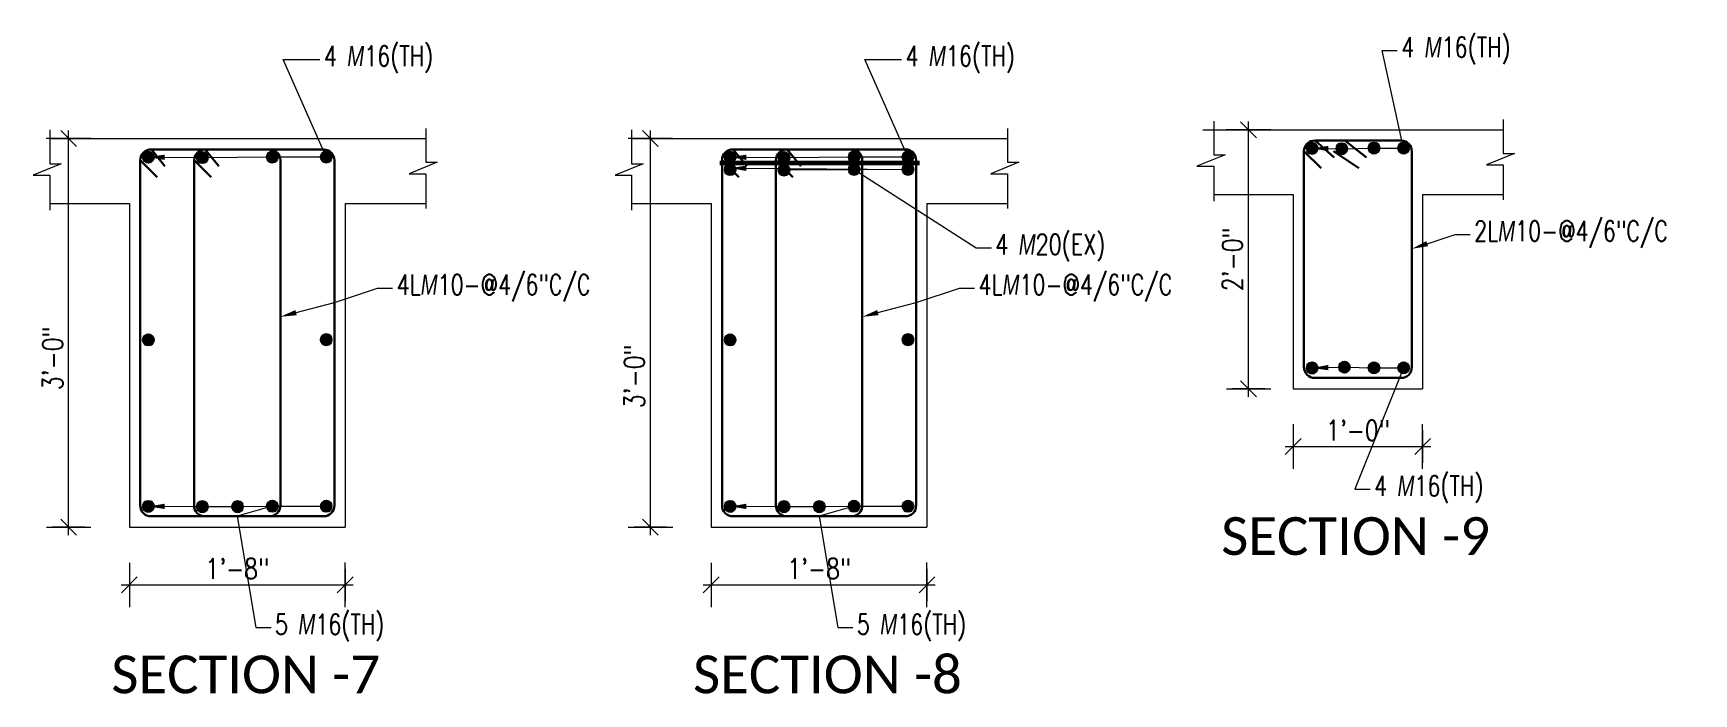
# Model space of a CAD drawing. Header units: inches. Extents: x 0 to 162649, y -36601 to -26324.
# Drawn here: x 156919.3 to 157073.2, y -36171.4 to -36110.2 of the extents above; entities that cross this region are included whole.
import ezdxf
from ezdxf import colors
from ezdxf.entities.mleader import LeaderData, LeaderLine
from ezdxf.math import Vec2, Vec3

# ---------------------------------------------------------------- set-up
doc = ezdxf.new("R2010")
doc.units = ezdxf.units.IN
doc.header["$MEASUREMENT"] = 0
for name, color, linetype, lineweight in [('Dim', 1, 'Continuous', 13), ('hatch', 252, 'Continuous', 0), ('OL_AR_Text', 140, 'Continuous', 5), ('Rein', 3, 'Continuous', 30), ('Stirrups', 191, 'Continuous', 25), ('TEXT', 7, 'Continuous', 9)]:
    doc.layers.add(name, color=color, linetype=linetype, lineweight=lineweight)
doc.styles.add('1-8 Annotative Text', font='calibri.ttf', dxfattribs={"height": 0.125})
doc.styles.add('DIM', font='simplex.shx', dxfattribs={"width": 0.75})
doc.styles.add('rmtext', font='romans.shx', dxfattribs={"width": 0.8})
doc.dimstyles.new('DIM-24', dxfattribs={"dimscale": 24, "dimtxt": 0.078125, "dimasz": 0.0625, "dimexe": 0.0625, "dimexo": 0.015625, "dimgap": 0.015625, "dimtad": 1, "dimdec": 1, "dimzin": 3, "dimdsep": 46, "dimlunit": 4, "dimtxsty": 'rmtext', "dimblk": 'OBLIQUE', "dimcen": 0.09375, "dimdle": 0.03125, "dimclrd": 1, "dimclre": 1, "dimclrt": 2, "dimadec": 0, "dimazin": 0, "dimtfac": 0.75, "dimtdec": 1, "dimtix": 1, "dimtmove": 0, "dimatfit": 3, "dimfxl": 0.0625, "dimfxlon": 1, "dimfrac": 1, "dimtolj": 1, "dimtzin": 0, "dimlwd": -1, "dimlwe": 5, "dimarcsym": 0})

# ---------------------------------------------------------------- blocks, each defined once
blk = doc.blocks.new('_Oblique')
for p, q in [((0, -1.37), (0, 1.38)), ((-0.49, -0.49), (0.49, 0.49))]:
    blk.add_line(p, q)
blk = doc.blocks.new('*D263')
at = {"layer": 'Defpoints', "color": 0, "transparency": 16777216}
for p in [(157036.08, -36143.18), (157048.08, -36143.18), (157048.08, -36148.53)]:
    blk.add_point(p, dxfattribs=at)
at = {"layer": 'Dim', "color": 1, "lineweight": 5, "transparency": 16777216}
for p, q in [((157036.08, -36147.03), (157036.08, -36150.03)), ((157048.08, -36147.03), (157048.08, -36150.03))]:
    blk.add_line(p, q, dxfattribs=at)
at = {"layer": 'Dim', "color": 1, "transparency": 16777216}
blk.add_line((157035.33, -36148.53), (157048.83, -36148.53), dxfattribs=at)
at = {"layer": 'Dim', "color": 1, "transparency": 16777216, "xscale": 1.5, "yscale": 1.5, "zscale": 1.5, "rotation": 180}
blk.add_blockref('_Oblique', (157036.08, -36148.53), dxfattribs=at)
at = {"layer": 'Dim', "color": 1, "transparency": 16777216, "xscale": 1.5, "yscale": 1.5, "zscale": 1.5}
blk.add_blockref('_Oblique', (157048.08, -36148.53), dxfattribs=at)
at = {"layer": 'Dim', "color": 2, "transparency": 16777216, "insert": (157042.08, -36147.04), "char_height": 1.875, "attachment_point": 5, "style": 'rmtext'}
blk.add_mtext('\\A1;1\'-0"', dxfattribs=at)
blk = doc.blocks.new('*D264')
at = {"layer": 'Defpoints', "color": 0, "transparency": 16777216}
for p in [(157031.94, -36119.18), (157036.08, -36119.18), (157036.08, -36143.18)]:
    blk.add_point(p, dxfattribs=at)
at = {"layer": 'Dim', "color": 1, "lineweight": 5, "transparency": 16777216}
for p, q in [((157033.44, -36119.18), (157030.44, -36119.18)), ((157033.44, -36143.18), (157030.44, -36143.18))]:
    blk.add_line(p, q, dxfattribs=at)
at = {"layer": 'Dim', "color": 1, "transparency": 16777216}
blk.add_line((157031.94, -36143.93), (157031.94, -36118.43), dxfattribs=at)
at = {"layer": 'Dim', "color": 1, "transparency": 16777216, "xscale": 1.5, "yscale": 1.5, "zscale": 1.5}
for p, rotation in [((157031.94, -36119.18), 90), ((157031.94, -36143.18), 270)]:
    blk.add_blockref('_Oblique', p, dxfattribs=dict(at, rotation=rotation))
at = {"layer": 'Dim', "color": 2, "transparency": 16777216, "insert": (157030.45, -36131.18), "char_height": 1.875, "attachment_point": 5, "rotation": 90, "style": 'rmtext'}
blk.add_mtext('\\A1;2\'-0"', dxfattribs=at)
blk = doc.blocks.new('*D434')
at = {"layer": 'Defpoints', "color": 0, "transparency": 16777216}
for p in [(156928.19, -36156), (156948.19, -36156), (156948.19, -36161.35)]:
    blk.add_point(p, dxfattribs=at)
at = {"layer": 'Dim', "color": 1, "lineweight": 5, "transparency": 16777216}
for p, q in [((156928.19, -36159.85), (156928.19, -36162.85)), ((156948.19, -36159.85), (156948.19, -36162.85))]:
    blk.add_line(p, q, dxfattribs=at)
at = {"layer": 'Dim', "color": 1, "transparency": 16777216}
blk.add_line((156927.44, -36161.35), (156948.94, -36161.35), dxfattribs=at)
at = {"layer": 'Dim', "color": 1, "transparency": 16777216, "xscale": 1.5, "yscale": 1.5, "zscale": 1.5, "rotation": 180}
blk.add_blockref('_Oblique', (156928.19, -36161.35), dxfattribs=at)
at = {"layer": 'Dim', "color": 1, "transparency": 16777216, "xscale": 1.5, "yscale": 1.5, "zscale": 1.5}
blk.add_blockref('_Oblique', (156948.19, -36161.35), dxfattribs=at)
at = {"layer": 'Dim', "color": 2, "transparency": 16777216, "insert": (156938.19, -36159.86), "char_height": 1.875, "attachment_point": 5, "style": 'rmtext'}
blk.add_mtext('\\A1;1\'-8"', dxfattribs=at)
blk = doc.blocks.new('*D435')
at = {"layer": 'Defpoints', "color": 0, "transparency": 16777216}
for p in [(156922.56, -36120), (156928.19, -36120), (156928.19, -36156)]:
    blk.add_point(p, dxfattribs=at)
at = {"layer": 'Dim', "color": 1, "transparency": 16777216}
blk.add_line((156922.56, -36156.75), (156922.56, -36119.25), dxfattribs=at)
at = {"layer": 'Dim', "color": 1, "lineweight": 5, "transparency": 16777216}
for p, q in [((156924.06, -36120), (156921.06, -36120)), ((156924.06, -36156), (156921.06, -36156))]:
    blk.add_line(p, q, dxfattribs=at)
at = {"layer": 'Dim', "color": 1, "transparency": 16777216, "xscale": 1.5, "yscale": 1.5, "zscale": 1.5}
for p, rotation in [((156922.56, -36120), 90), ((156922.56, -36156), 270)]:
    blk.add_blockref('_Oblique', p, dxfattribs=dict(at, rotation=rotation))
at = {"layer": 'Dim', "color": 2, "transparency": 16777216, "insert": (156921.07, -36140.35), "char_height": 1.875, "attachment_point": 5, "rotation": 90, "style": 'rmtext'}
blk.add_mtext('\\A1;3\'-0"', dxfattribs=at)
blk = doc.blocks.new('*D436')
at = {"layer": 'Defpoints', "color": 0, "transparency": 16777216}
for p in [(156982.13, -36156), (157002.13, -36156), (157002.13, -36161.35)]:
    blk.add_point(p, dxfattribs=at)
at = {"layer": 'Dim', "color": 1, "lineweight": 5, "transparency": 16777216}
for p, q in [((156982.13, -36159.85), (156982.13, -36162.85)), ((157002.13, -36159.85), (157002.13, -36162.85))]:
    blk.add_line(p, q, dxfattribs=at)
at = {"layer": 'Dim', "color": 1, "transparency": 16777216}
blk.add_line((156981.38, -36161.35), (157002.88, -36161.35), dxfattribs=at)
at = {"layer": 'Dim', "color": 1, "transparency": 16777216, "xscale": 1.5, "yscale": 1.5, "zscale": 1.5, "rotation": 180}
blk.add_blockref('_Oblique', (156982.13, -36161.35), dxfattribs=at)
at = {"layer": 'Dim', "color": 1, "transparency": 16777216, "xscale": 1.5, "yscale": 1.5, "zscale": 1.5}
blk.add_blockref('_Oblique', (157002.13, -36161.35), dxfattribs=at)
at = {"layer": 'Dim', "color": 2, "transparency": 16777216, "insert": (156992.13, -36159.86), "char_height": 1.875, "attachment_point": 5, "style": 'rmtext'}
blk.add_mtext('\\A1;1\'-8"', dxfattribs=at)
blk = doc.blocks.new('*D437')
at = {"layer": 'Defpoints', "color": 0, "transparency": 16777216}
for p in [(156976.49, -36120), (156982.13, -36120), (156982.13, -36156)]:
    blk.add_point(p, dxfattribs=at)
at = {"layer": 'Dim', "color": 1, "transparency": 16777216}
blk.add_line((156976.49, -36156.75), (156976.49, -36119.25), dxfattribs=at)
at = {"layer": 'Dim', "color": 1, "lineweight": 5, "transparency": 16777216}
for p, q in [((156977.99, -36120), (156974.99, -36120)), ((156977.99, -36156), (156974.99, -36156))]:
    blk.add_line(p, q, dxfattribs=at)
at = {"layer": 'Dim', "color": 1, "transparency": 16777216, "xscale": 1.5, "yscale": 1.5, "zscale": 1.5}
for p, rotation in [((156976.49, -36120), 90), ((156976.49, -36156), 270)]:
    blk.add_blockref('_Oblique', p, dxfattribs=dict(at, rotation=rotation))
at = {"layer": 'Dim', "color": 2, "transparency": 16777216, "insert": (156975, -36142.02), "char_height": 1.875, "attachment_point": 5, "rotation": 90, "style": 'rmtext'}
blk.add_mtext('\\A1;3\'-0"', dxfattribs=at)

msp = doc.modelspace()

# ---------------------------------------------------------------- hatches: boundary and pattern name
at = {"layer": 'Rein'}
h = msp.add_hatch(color=256, dxfattribs=at)
h.dxf.hatch_style = 1
h.paths.add_polyline_path([(157038.33, -36120.9, 1), (157037.33, -36120.9, 1)])
h = msp.add_hatch(color=256, dxfattribs=at)
h.dxf.hatch_style = 1
h.paths.add_polyline_path([(157041.08, -36120.94, 1), (157040.08, -36120.94, 1)])
h = msp.add_hatch(color=256, dxfattribs=at)
h.dxf.hatch_style = 1
h.paths.add_polyline_path([(157044.07, -36120.88, 1), (157043.07, -36120.88, 1)])
h = msp.add_hatch(color=256, dxfattribs=at)
h.dxf.hatch_style = 1
h.paths.add_polyline_path([(157046.82, -36120.88, 1), (157045.82, -36120.88, 1)])
h = msp.add_hatch(color=256, dxfattribs=at)
h.dxf.hatch_style = 1
h.paths.add_polyline_path([(156930.45, -36121.72, 1), (156929.45, -36121.72, 1)])
h = msp.add_hatch(color=256, dxfattribs=at)
h.dxf.hatch_style = 1
h.paths.add_polyline_path([(156935.45, -36121.76, 1), (156934.45, -36121.76, 1)])
h = msp.add_hatch(color=256, dxfattribs=at)
h.dxf.hatch_style = 1
h.paths.add_polyline_path([(156941.94, -36121.7, 1), (156940.94, -36121.7, 1)])
h = msp.add_hatch(color=256, dxfattribs=at)
h.dxf.hatch_style = 1
h.paths.add_polyline_path([(156946.94, -36121.7, 1), (156945.94, -36121.7, 1)])
h = msp.add_hatch(color=256, dxfattribs=at)
h.dxf.hatch_style = 1
h.paths.add_polyline_path([(156984.38, -36121.72, 1), (156983.38, -36121.72, 1)])
h = msp.add_hatch(color=256, dxfattribs=at)
h.dxf.hatch_style = 1
h.paths.add_polyline_path([(156984.38, -36122.87, 1), (156983.38, -36122.87, 1)])
h = msp.add_hatch(color=256, dxfattribs=at)
h.dxf.hatch_style = 1
h.paths.add_polyline_path([(156989.38, -36121.76, 1), (156988.38, -36121.76, 1)])
h = msp.add_hatch(color=256, dxfattribs=at)
h.dxf.hatch_style = 1
h.paths.add_polyline_path([(156989.38, -36122.91, 1), (156988.38, -36122.91, 1)])
h = msp.add_hatch(color=256, dxfattribs=at)
h.dxf.hatch_style = 1
h.paths.add_polyline_path([(156995.87, -36121.7, 1), (156994.87, -36121.7, 1)])
h = msp.add_hatch(color=256, dxfattribs=at)
h.dxf.hatch_style = 1
h.paths.add_polyline_path([(156995.87, -36122.85, 1), (156994.87, -36122.85, 1)])
h = msp.add_hatch(color=256, dxfattribs=at)
h.dxf.hatch_style = 1
h.paths.add_polyline_path([(157000.87, -36121.7, 1), (156999.87, -36121.7, 1)])
h = msp.add_hatch(color=256, dxfattribs=at)
h.dxf.hatch_style = 1
h.paths.add_polyline_path([(157000.87, -36122.85, 1), (156999.87, -36122.85, 1)])
h = msp.add_hatch(color=256, dxfattribs=at)
h.dxf.hatch_style = 1
h.paths.add_polyline_path([(156930.45, -36138.65, 1), (156929.45, -36138.65, 1)])
h = msp.add_hatch(color=256, dxfattribs=at)
h.dxf.hatch_style = 1
h.paths.add_polyline_path([(156946.94, -36138.63, 1), (156945.94, -36138.63, 1)])
h = msp.add_hatch(color=256, dxfattribs=at)
h.dxf.hatch_style = 1
h.paths.add_polyline_path([(156984.38, -36138.65, 1), (156983.38, -36138.65, 1)])
h = msp.add_hatch(color=256, dxfattribs=at)
h.dxf.hatch_style = 1
h.paths.add_polyline_path([(157000.87, -36138.63, 1), (156999.87, -36138.63, 1)])
h = msp.add_hatch(color=256, dxfattribs=at)
h.dxf.hatch_style = 1
h.paths.add_polyline_path([(157038.33, -36141.26, 1), (157037.33, -36141.26, 1)])
h = msp.add_hatch(color=256, dxfattribs=at)
h.dxf.hatch_style = 1
h.paths.add_polyline_path([(157041.33, -36141.18, 1), (157040.33, -36141.18, 1)])
h = msp.add_hatch(color=256, dxfattribs=at)
h.dxf.hatch_style = 1
h.paths.add_polyline_path([(157044.07, -36141.24, 1), (157043.07, -36141.24, 1)])
h = msp.add_hatch(color=256, dxfattribs=at)
h.dxf.hatch_style = 1
h.paths.add_polyline_path([(157046.82, -36141.24, 1), (157045.82, -36141.24, 1)])
h = msp.add_hatch(color=256, dxfattribs=at)
h.dxf.hatch_style = 1
h.paths.add_polyline_path([(156930.45, -36154.08, 1), (156929.45, -36154.08, 1)])
h = msp.add_hatch(color=256, dxfattribs=at)
h.dxf.hatch_style = 1
h.paths.add_polyline_path([(156935.45, -36154.11, 1), (156934.45, -36154.11, 1)])
h = msp.add_hatch(color=256, dxfattribs=at)
h.dxf.hatch_style = 1
h.paths.add_polyline_path([(156938.72, -36154.11, 1), (156937.72, -36154.11, 1)])
h = msp.add_hatch(color=256, dxfattribs=at)
h.dxf.hatch_style = 1
h.paths.add_polyline_path([(156941.94, -36154.06, 1), (156940.94, -36154.06, 1)])
h = msp.add_hatch(color=256, dxfattribs=at)
h.dxf.hatch_style = 1
h.paths.add_polyline_path([(156946.94, -36154.06, 1), (156945.94, -36154.06, 1)])
h = msp.add_hatch(color=256, dxfattribs=at)
h.dxf.hatch_style = 1
h.paths.add_polyline_path([(156984.38, -36154.08, 1), (156983.38, -36154.08, 1)])
h = msp.add_hatch(color=256, dxfattribs=at)
h.dxf.hatch_style = 1
h.paths.add_polyline_path([(156989.38, -36154.11, 1), (156988.38, -36154.11, 1)])
h = msp.add_hatch(color=256, dxfattribs=at)
h.dxf.hatch_style = 1
h.paths.add_polyline_path([(156992.65, -36154.11, 1), (156991.65, -36154.11, 1)])
h = msp.add_hatch(color=256, dxfattribs=at)
h.dxf.hatch_style = 1
h.paths.add_polyline_path([(156995.87, -36154.06, 1), (156994.87, -36154.06, 1)])
h = msp.add_hatch(color=256, dxfattribs=at)
h.dxf.hatch_style = 1
h.paths.add_polyline_path([(157000.87, -36154.06, 1), (156999.87, -36154.06, 1)])

# ---------------------------------------------------------------- linework, layer by layer
at = {"layer": 'Dim', "lineweight": 60}
msp.add_line((156982.94, -36122.25), (157001.44, -36122.25), dxfattribs=at)
at = {"layer": 'hatch'}
for p, q in [((156920.82, -36119.2), (156920.82, -36122.33)), ((156955.66, -36119.06), (156955.66, -36122.19)), ((156974.75, -36119.2), (156974.75, -36122.33)), ((157009.59, -36119.06), (157009.59, -36122.19)), ((157027.71, -36119.18), (157055.55, -36119.18)), ((157028.71, -36118.38), (157028.71, -36121.51)), ((157055.55, -36118.24), (157055.55, -36121.37)), ((156920.82, -36120), (156955.66, -36120)), ((156974.75, -36120), (157009.59, -36120)), ((156921.87, -36122.33), (156919.27, -36123.39)), ((156920.82, -36122.33), (156921.87, -36122.33)), ((156956.72, -36122.19), (156954.12, -36123.25)), ((156955.66, -36122.19), (156956.72, -36122.19)), ((156975.81, -36122.33), (156973.21, -36123.39)), ((156974.75, -36122.33), (156975.81, -36122.33)), ((157010.65, -36122.19), (157008.05, -36123.25)), ((157009.59, -36122.19), (157010.65, -36122.19)), ((157029.76, -36121.51), (157027.16, -36122.57)), ((157027.16, -36122.57), (157028.71, -36122.57)), ((157028.71, -36121.51), (157029.76, -36121.51)), ((157028.71, -36122.57), (157028.71, -36125.81)), ((157056.61, -36121.37), (157054.01, -36122.43)), ((157054.01, -36122.43), (157055.55, -36122.43)), ((157055.55, -36121.37), (157056.61, -36121.37)), ((157055.55, -36122.43), (157055.55, -36125.67)), ((156919.27, -36123.39), (156920.82, -36123.39)), ((156920.82, -36123.39), (156920.82, -36126.63)), ((156954.12, -36123.25), (156955.66, -36123.25)), ((156955.66, -36123.25), (156955.66, -36126.49)), ((156973.21, -36123.39), (156974.75, -36123.39)), ((156974.75, -36123.39), (156974.75, -36126.63)), ((157008.05, -36123.25), (157009.59, -36123.25)), ((157009.59, -36123.25), (157009.59, -36126.49)), ((157028.71, -36125.18), (157036.08, -36125.18)), ((157036.08, -36125.18), (157036.08, -36143.18)), ((157048.08, -36125.18), (157048.08, -36143.18)), ((157048.08, -36125.18), (157055.55, -36125.18)), ((156920.82, -36126), (156928.19, -36126)), ((156928.19, -36126), (156928.19, -36156)), ((156948.19, -36126), (156948.19, -36156)), ((156948.19, -36126), (156955.66, -36126)), ((156974.75, -36126), (156982.13, -36126)), ((156982.13, -36126), (156982.13, -36156)), ((157002.13, -36126), (157002.13, -36156)), ((157002.13, -36126), (157009.59, -36126)), ((157036.08, -36143.18), (157048.08, -36143.18)), ((156928.19, -36156), (156948.19, -36156)), ((156982.13, -36156), (157002.13, -36156))]:
    msp.add_line(p, q, dxfattribs=at)
at = {"layer": 'Rein'}
for centre in [(157037.83, -36120.9), (157040.58, -36120.94), (157043.57, -36120.88), (157046.32, -36120.88), (156929.95, -36121.72), (156934.95, -36121.76), (156941.44, -36121.7), (156946.44, -36121.7), (156983.88, -36121.72), (156983.88, -36122.87), (156988.88, -36121.76), (156988.88, -36122.91), (156995.37, -36121.7), (156995.37, -36122.85), (157000.37, -36121.7), (157000.37, -36122.85), (156929.95, -36138.65), (156946.44, -36138.63), (156983.88, -36138.65), (157000.37, -36138.63), (157037.83, -36141.26), (157040.83, -36141.18), (157043.57, -36141.24), (157046.32, -36141.24), (156929.95, -36154.08), (156934.95, -36154.11), (156938.22, -36154.11), (156941.44, -36154.06), (156946.44, -36154.06), (156983.88, -36154.08), (156988.88, -36154.11), (156992.15, -36154.11), (156995.37, -36154.06), (157000.37, -36154.06)]:
    msp.add_circle(centre, 0.5, dxfattribs=at)
at = {"layer": 'Stirrups', "lineweight": 30}
for p, q in [((156930.23, -36121), (156931.49, -36122.57)), ((156935.23, -36121), (156936.49, -36122.57)), ((156984.16, -36121), (156985.42, -36122.57)), ((156989.16, -36121), (156990.42, -36122.57)), ((157038.12, -36120.18), (157039.88, -36121.75)), ((157040.87, -36120.18), (157042.88, -36121.75)), ((156929.19, -36122), (156930.77, -36123.56)), ((156934.19, -36122), (156935.77, -36123.56)), ((156983.13, -36122), (156984.7, -36123.56)), ((156988.13, -36122), (156989.7, -36123.56)), ((157037.08, -36121.18), (157038.66, -36122.74)), ((157039.83, -36121.18), (157042.16, -36122.74))]:
    msp.add_line(p, q, dxfattribs=at)
for points in [[(156930.19, -36155), (156946.19, -36155, 0.414214), (156947.19, -36154), (156947.19, -36122, 0.404381), (156946.23, -36121), (156930.23, -36121, 0.424115), (156929.19, -36122), (156929.19, -36154, 0.414214)], [(156935.19, -36155), (156941.19, -36155, 0.414214), (156942.19, -36154), (156942.19, -36122, 0.404381), (156941.23, -36121), (156935.23, -36121, 0.424115), (156934.19, -36122), (156934.19, -36154, 0.414214)], [(156984.13, -36155), (157000.13, -36155, 0.414214), (157001.13, -36154), (157001.13, -36122, 0.404381), (157000.16, -36121), (156984.16, -36121, 0.424115), (156983.13, -36122), (156983.13, -36154, 0.414214)], [(156989.13, -36155), (156995.13, -36155, 0.414214), (156996.13, -36154), (156996.13, -36122, 0.404381), (156995.16, -36121), (156989.16, -36121, 0.424115), (156988.13, -36122), (156988.13, -36154, 0.414214)], [(157038.08, -36142.18), (157046.08, -36142.18, 0.414214), (157047.08, -36141.18), (157047.08, -36121.18, 0.404381), (157046.12, -36120.18), (157038.12, -36120.18, 0.424115), (157037.08, -36121.18), (157037.08, -36141.18, 0.414214)]]:
    msp.add_lwpolyline(points, format="xyb", close=True, dxfattribs=at)

# ---------------------------------------------------------------- texts
at = {"layer": 'OL_AR_Text', "char_height": 3.5, "width": 2.6734445e-317, "attachment_point": 1, "style": '1-8 Annotative Text'}
for s, insert in [('SECTION -9', (157029.41, -36155.08)), ('SECTION -7', (156926.52, -36167.9)), ('SECTION -8', (156980.45, -36167.9))]:
    msp.add_mtext(s, dxfattribs=dict(at, insert=insert))

# ---------------------------------------------------------------- dimensions: what is measured, and where the dimension line sits
at = {"layer": 'Dim'}
for base, p1, p2, picture, middle in [((156922.56, -36120), (156928.19, -36156), (156928.19, -36120), '*D435', (156922.56, -36140.35)), ((156976.49, -36120), (156982.13, -36156), (156982.13, -36120), '*D437', (156976.49, -36142.02))]:
    dim = msp.add_linear_dim(base=base, p1=p1, p2=p2, angle=90, dimstyle='DIM-24', dxfattribs=at)
    dim.commit()
    dim.dimension.update_dxf_attribs({"geometry": picture, "text_midpoint": middle, "dimtype": 160})
dim = msp.add_linear_dim(base=(157031.94, -36119.18), p1=(157036.08, -36143.18), p2=(157036.08, -36119.18), angle=90, dimstyle='DIM-24', dxfattribs=at)
dim.commit()
dim.dimension.update_dxf_attribs({"geometry": '*D264', "text_midpoint": (157030.45, -36131.18)})
for base, p1, p2, picture, middle in [((157048.08, -36148.53), (157036.08, -36143.18), (157048.08, -36143.18), '*D263', (157042.08, -36147.04)), ((156948.19, -36161.35), (156928.19, -36156), (156948.19, -36156), '*D434', (156938.19, -36159.86)), ((157002.13, -36161.35), (156982.13, -36156), (157002.13, -36156), '*D436', (156992.13, -36159.86))]:
    dim = msp.add_linear_dim(base=base, p1=p1, p2=p2, dimstyle='DIM-24', dxfattribs=at)
    dim.commit()
    dim.dimension.update_dxf_attribs({"geometry": picture, "text_midpoint": middle})

# ---------------------------------------------------------------- leaders
at = {"layer": 'TEXT'}
ml = msp.add_multileader_mtext('Standard', dxfattribs=at)
ml.set_content('4 {\\Fgothici|c0;M}16(TH) ', color=256, style='DIM')
ml.set_leader_properties(color=1, linetype='ByLayer', lineweight=9)
ml.build(insert=Vec2(0, 0))
ml.multileader.update_dxf_attribs({"text_right_attachment_type": 2, "dogleg_length": 0.25, "arrow_head_size": 1.5, "scale": 32})
ctx = ml.context
ctx.base_point, ctx.scale, ctx.char_height, ctx.arrow_head_size, ctx.landing_gap_size, ctx.plane_origin = Vec3(157045.73, -36111.84), 32, 1.875, 1.5, 0.375, Vec3(157056.83, -36119.94)
ctx.right_attachment = 2
notes = []
notes.append((ctx, [(0, (1, 1, 0), (157044.32, -36111.84), (1, 0), 1.4, [(3, [(157037.83, -36120.9), (157040.58, -36120.94), (157043.57, -36120.88), (157046.32, -36120.88)], 0, [])])]))
ctx.mtext.insert, ctx.mtext.flow_direction = Vec3(157046.1, -36110.59), 5
ml = msp.add_multileader_mtext('Standard', dxfattribs=at)
ml.set_content('4 {\\Fgothici|c0;M}16(TH) ', color=256, style='DIM')
ml.set_leader_properties(color=1, linetype='ByLayer', lineweight=9)
ml.build(insert=Vec2(0, 0))
ml.multileader.update_dxf_attribs({"text_right_attachment_type": 2, "dogleg_length": 0.25, "arrow_head_size": 1.5, "scale": 32})
ctx = ml.context
ctx.base_point, ctx.scale, ctx.char_height, ctx.arrow_head_size, ctx.landing_gap_size, ctx.plane_origin = Vec3(156945.84, -36112.66), 32, 1.875, 1.5, 0.375, Vec3(156954.94, -36120.76)
ctx.right_attachment = 2
notes.append((ctx, [(0, (1, 1, 0), (156942.44, -36112.66), (1, 0), 3.4, [(3, [(156929.95, -36121.72), (156934.95, -36121.76), (156941.44, -36121.7), (156946.44, -36121.7)], 0, [])])]))
ctx.mtext.insert, ctx.mtext.flow_direction = Vec3(156946.22, -36111.41), 5
ml = msp.add_multileader_mtext('Standard', dxfattribs=at)
ml.set_content('4 {\\Fgothici|c0;M}16(TH) ', color=256, style='DIM')
ml.set_leader_properties(color=1, linetype='ByLayer', lineweight=9)
ml.build(insert=Vec2(0, 0))
ml.multileader.update_dxf_attribs({"text_right_attachment_type": 2, "dogleg_length": 0.25, "arrow_head_size": 1.5, "scale": 32})
ctx = ml.context
ctx.base_point, ctx.scale, ctx.char_height, ctx.arrow_head_size, ctx.landing_gap_size, ctx.plane_origin = Vec3(156999.77, -36112.66), 32, 1.875, 1.5, 0.375, Vec3(157008.87, -36120.76)
ctx.right_attachment = 2
notes.append((ctx, [(0, (1, 1, 0), (156996.37, -36112.66), (1, 0), 3.4, [(3, [(156983.88, -36121.72), (156988.88, -36121.76), (156995.37, -36121.7), (157000.37, -36121.7)], 0, [])])]))
ctx.mtext.insert, ctx.mtext.flow_direction = Vec3(157000.15, -36111.41), 5
ml = msp.add_multileader_mtext('Standard', dxfattribs=at)
ml.set_content('4 {\\Fgothici|c0;M}20(EX) ', color=256, style='DIM')
ml.set_leader_properties(color=1, linetype='ByLayer', lineweight=9)
ml.build(insert=Vec2(0, 0))
ml.multileader.update_dxf_attribs({"text_right_attachment_type": 2, "dogleg_length": 0.25, "arrow_head_size": 1.5, "scale": 32})
ctx = ml.context
ctx.base_point, ctx.scale, ctx.char_height, ctx.arrow_head_size, ctx.landing_gap_size, ctx.plane_origin = Vec3(157008.1, -36130.12), 32, 1.875, 1.5, 0.375, Vec3(157006.91, -36128.07)
ctx.right_attachment = 2
notes.append((ctx, [(0, (1, 1, 0), (157006.7, -36130.12), (1, 0), 1.4, [(2, [(156983.88, -36122.74), (157000.37, -36122.85), (156988.88, -36122.91), (156995.37, -36122.85)], 0, [])])]))
ctx.mtext.insert, ctx.mtext.flow_direction = Vec3(157008.47, -36128.87), 5
ml = msp.add_multileader_mtext('Standard', dxfattribs=at)
ml.set_content('2L{\\Fgothici|c0;M}10-@4/6"C/C ', color=256, style='DIM')
ml.set_leader_properties(color=1, linetype='ByLayer', lineweight=9)
ml.build(insert=Vec2(0, 0))
ml.multileader.update_dxf_attribs({"text_right_attachment_type": 2, "dogleg_length": 0.25, "arrow_head_size": 1.5, "scale": 32})
ctx = ml.context
ctx.base_point, ctx.scale, ctx.char_height, ctx.arrow_head_size, ctx.landing_gap_size, ctx.plane_origin = Vec3(157052.49, -36128.88), 32, 1.875, 1.5, 0.375, Vec3(157063.02, -36138.63)
ctx.right_attachment = 2
notes.append((ctx, [(0, (1, 1, 0), (157051.08, -36128.88), (1, 0), 1.4, [(1, [(157047.08, -36130.21)], 0, [])])]))
ctx.mtext.insert, ctx.mtext.flow_direction = Vec3(157052.86, -36127.63), 5
ml = msp.add_multileader_mtext('Standard', dxfattribs=at)
ml.set_content('4L{\\Fgothici|c0;M}10-@4/6"C/C ', color=256, style='DIM')
ml.set_leader_properties(color=1, linetype='ByLayer', lineweight=9)
ml.build(insert=Vec2(0, 0))
ml.multileader.update_dxf_attribs({"text_right_attachment_type": 2, "dogleg_length": 0.25, "arrow_head_size": 1.5, "scale": 32})
ctx = ml.context
ctx.base_point, ctx.scale, ctx.char_height, ctx.arrow_head_size, ctx.landing_gap_size, ctx.plane_origin = Vec3(156952.6, -36133.85), 32, 1.875, 1.5, 0.375, Vec3(156961.13, -36143.6)
ctx.right_attachment = 2
notes.append((ctx, [(0, (1, 1, 0), (156951.19, -36133.85), (1, 0), 1.4, [(1, [(156942.19, -36136.51), (156947.19, -36135.18)], 0, [])])]))
ctx.mtext.insert, ctx.mtext.flow_direction = Vec3(156952.97, -36132.6), 5
ml = msp.add_multileader_mtext('Standard', dxfattribs=at)
ml.set_content('4L{\\Fgothici|c0;M}10-@4/6"C/C ', color=256, style='DIM')
ml.set_leader_properties(color=1, linetype='ByLayer', lineweight=9)
ml.build(insert=Vec2(0, 0))
ml.multileader.update_dxf_attribs({"text_right_attachment_type": 2, "dogleg_length": 0.25, "arrow_head_size": 1.5, "scale": 32})
ctx = ml.context
ctx.base_point, ctx.scale, ctx.char_height, ctx.arrow_head_size, ctx.landing_gap_size, ctx.plane_origin = Vec3(157006.53, -36133.85), 32, 1.875, 1.5, 0.375, Vec3(157015.07, -36143.6)
ctx.right_attachment = 2
notes.append((ctx, [(0, (1, 1, 0), (157005.13, -36133.85), (1, 0), 1.4, [(1, [(156996.13, -36136.51), (157001.13, -36135.18)], 0, [])])]))
ctx.mtext.insert, ctx.mtext.flow_direction = Vec3(157006.91, -36132.6), 5
ml = msp.add_multileader_mtext('Standard', dxfattribs=at)
ml.set_content('4 {\\Fgothici|c0;M}16(TH) ', color=256, style='DIM')
ml.set_leader_properties(color=1, linetype='ByLayer', lineweight=9)
ml.build(insert=Vec2(0, 0))
ml.multileader.update_dxf_attribs({"text_right_attachment_type": 2, "dogleg_length": 0.25, "arrow_head_size": 1.5, "scale": 32})
ctx = ml.context
ctx.base_point, ctx.scale, ctx.char_height, ctx.arrow_head_size, ctx.landing_gap_size, ctx.plane_origin = Vec3(157043.21, -36152.49), 32, 1.875, 1.5, 0.375, Vec3(157054.87, -36146.44)
ctx.right_attachment = 2
notes.append((ctx, [(0, (1, 1, 0), (157041.8, -36152.49), (1, 0), 1.4, [(3, [(157037.83, -36141.26), (157040.83, -36141.18), (157043.57, -36141.24), (157046.32, -36141.24)], 0, [])])]))
ctx.mtext.insert, ctx.mtext.flow_direction = Vec3(157043.58, -36151.24), 5
ml = msp.add_multileader_mtext('Standard', dxfattribs=at)
ml.set_content('5 {\\Fgothici|c0;M}16(TH) ', color=256, style='DIM')
ml.set_leader_properties(color=1, linetype='ByLayer', lineweight=9)
ml.build(insert=Vec2(0, 0))
ml.multileader.update_dxf_attribs({"text_right_attachment_type": 2, "dogleg_length": 0.25, "arrow_head_size": 1.5, "scale": 32})
ctx = ml.context
ctx.base_point, ctx.scale, ctx.char_height, ctx.arrow_head_size, ctx.landing_gap_size, ctx.plane_origin = Vec3(156941.32, -36165.31), 32, 1.875, 1.5, 0.375, Vec3(156952.98, -36147.26)
ctx.right_attachment = 2
notes.append((ctx, [(0, (1, 1, 0), (156939.92, -36165.31), (1, 0), 1.4, [(4, [(156929.95, -36154.08), (156946.44, -36154.06), (156935.45, -36154.11), (156941.44, -36154.06), (156938.19, -36155)], 0, [])])]))
ctx.mtext.insert, ctx.mtext.flow_direction = Vec3(156941.69, -36164.06), 5
ml = msp.add_multileader_mtext('Standard', dxfattribs=at)
ml.set_content('5 {\\Fgothici|c0;M}16(TH) ', color=256, style='DIM')
ml.set_leader_properties(color=1, linetype='ByLayer', lineweight=9)
ml.build(insert=Vec2(0, 0))
ml.multileader.update_dxf_attribs({"text_right_attachment_type": 2, "dogleg_length": 0.25, "arrow_head_size": 1.5, "scale": 32})
ctx = ml.context
ctx.base_point, ctx.scale, ctx.char_height, ctx.arrow_head_size, ctx.landing_gap_size, ctx.plane_origin = Vec3(156995.25, -36165.31), 32, 1.875, 1.5, 0.375, Vec3(157006.91, -36147.26)
ctx.right_attachment = 2
notes.append((ctx, [(0, (1, 1, 0), (156993.85, -36165.31), (1, 0), 1.4, [(4, [(156983.88, -36154.08), (157000.37, -36154.06), (156989.38, -36154.11), (156995.37, -36154.06), (156992.13, -36155)], 0, [])])]))
ctx.mtext.insert, ctx.mtext.flow_direction = Vec3(156995.63, -36164.06), 5
for ctx, leaders in notes:
    for number, flags, end, landing, length, lines in leaders:
        leader = LeaderData()
        leader.index, (leader.has_last_leader_line, leader.has_dogleg_vector, leader.attachment_direction) = number, flags
        leader.last_leader_point, leader.dogleg_vector, leader.dogleg_length = Vec3(end), Vec3(landing), length
        for number, points, colour, breaks in lines:
            line = LeaderLine()
            line.index, line.vertices, line.color, line.breaks = number, Vec3.list(points), colors.encode_raw_color(colour), breaks
            leader.lines.append(line)
        ctx.leaders.append(leader)

doc.saveas('drawing.dxf')
